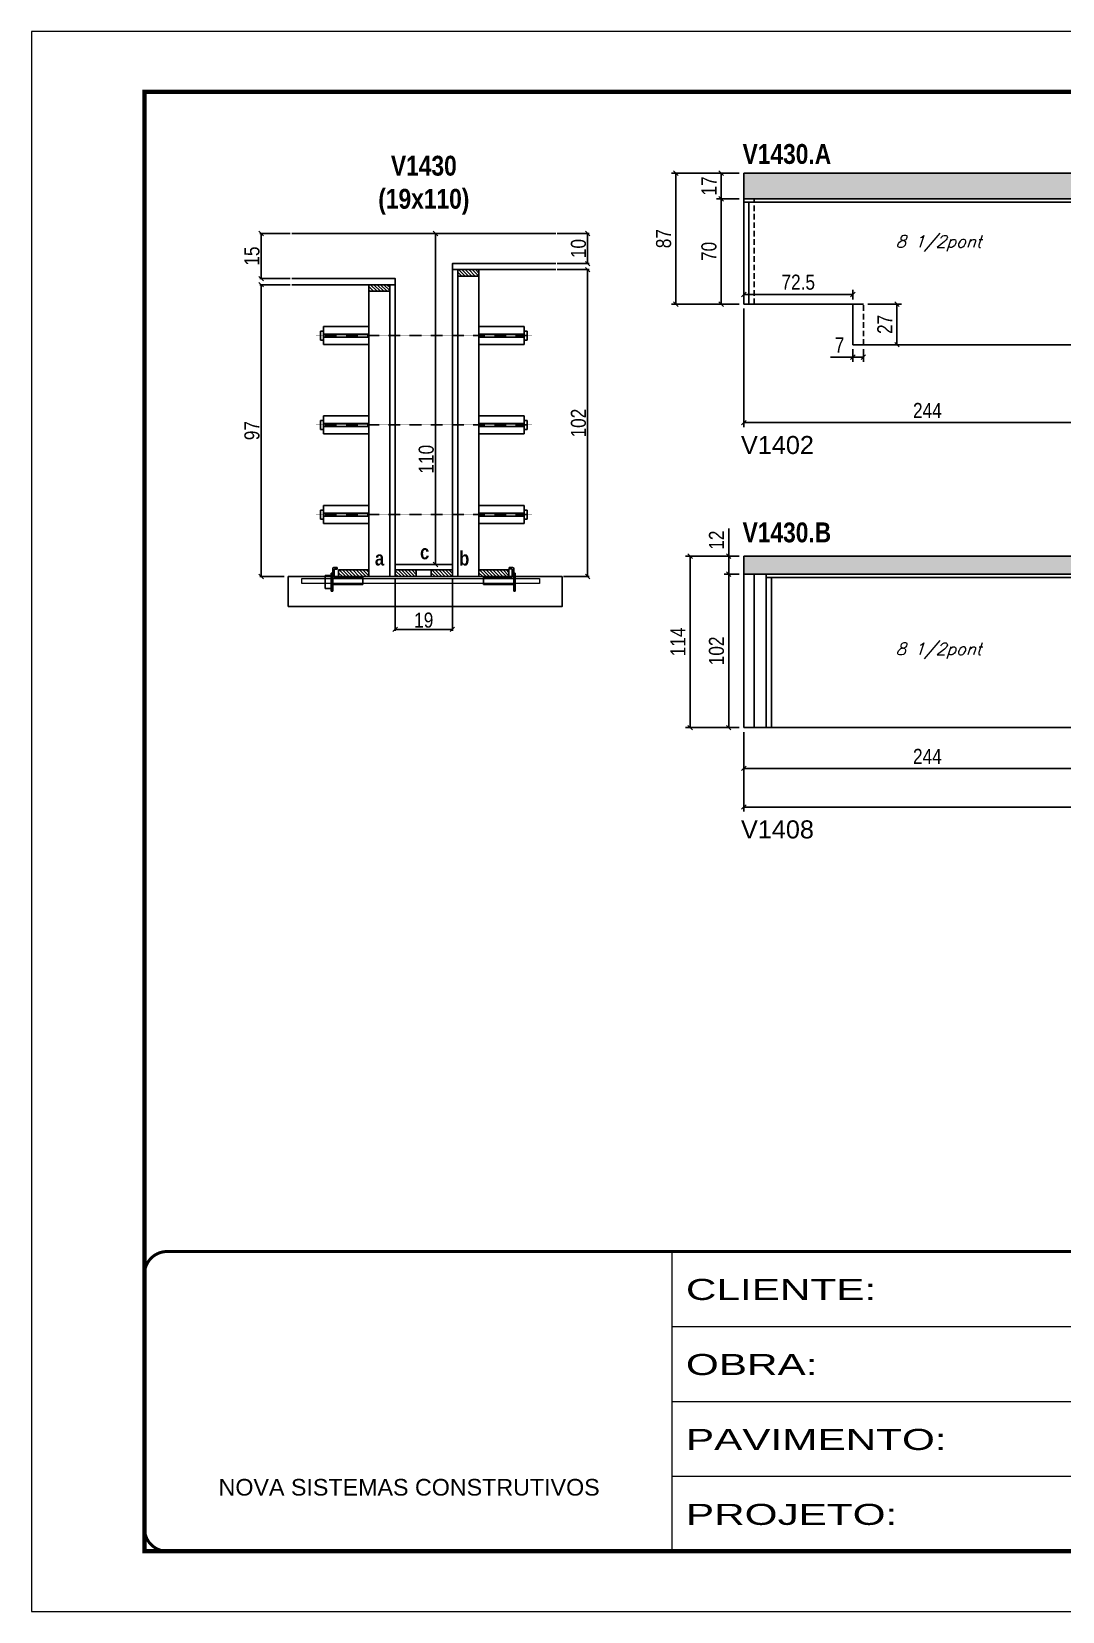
# Model space of a CAD drawing. Extents: x 3309 to 9563, y -2522 to 14608.
# Drawn here: x 4908 to 5593, y 6666 to 7716 of the extents above; entities that cross this region are included whole.
import ezdxf

# ---------------------------------------------------------------- set-up
doc = ezdxf.new("R2010")
doc.units = 0
for name, pattern in [('CONTINUO', [0]), ('DASHED', [0.75, 0.5, -0.25]), ('HIDDEN', [0.375, 0.25, -0.125])]:
    doc.linetypes.add(name, pattern=pattern)
for name, color, linetype in [('5', 5, 'Continuous'), ('barrote', 251, 'Continuous'), ('COTA', 241, 'Continuous'), ('detalhes', 4, 'Continuous'), ('NOMENCLATURA', 7, 'Continuous'), ('Painéis', 200, 'Continuous'), ('presilha', 1, 'Continuous'), ('SARR_2.2x10', 60, 'Continuous'), ('SARR_2.2x7', 40, 'Continuous'), ('SARR_3.5x7', 81, 'Continuous'), ('TENSOR', 3, 'Continuous'), ('texto', 7, 'Continuous')]:
    doc.layers.add(name, color=color, linetype=linetype)
for name, color, linetype, lineweight in [('CONCRETO', 251, 'Continuous', 25), ('Folhas', 255, 'Continuous', 9), ('SARRAFO DE PRESSAO', 251, 'DASHED', 9), ('SCO-___-LAJ', 2, 'Continuous', 0)]:
    doc.layers.add(name, color=color, linetype=linetype, lineweight=lineweight)
doc.styles.add('ARIAL', font='arial.ttf')
doc.styles.add('COTA TECNICA', font='techl___.ttf', dxfattribs={"height": 10})
doc.styles.add('COTA TECNICA 2X', font='techl___.ttf', dxfattribs={"height": 10})
doc.styles.add('Romans', font='romans.shx')
doc.styles.get("Standard").update_dxf_attribs({"font": 'arial.ttf'})
doc.styles.add('TECNICA', font='techb___.ttf', dxfattribs={"height": 10})
doc.styles.add('Tecnologia', font='')
doc.styles.get('Tecnologia').set_extended_font_data('Forgotten Futurist')
doc.dimstyles.new('PAINEL', dxfattribs={"dimtxt": 10, "dimasz": 3, "dimexe": 3, "dimexo": 3, "dimgap": 3, "dimtad": 1, "dimdec": 1, "dimzin": 12, "dimdsep": 46, "dimtxsty": 'COTA TECNICA', "dimblk1": 'OBLIQUE', "dimblk2": 'OBLIQUE', "dimsah": 1, "dimcen": 0.9, "dimclrd": 4, "dimclre": 4, "dimclrt": 240, "dimadec": 1, "dimazin": 3, "dimtfac": 1, "dimtdec": 1, "dimtmove": 0, "dimatfit": 3, "dimfxl": 1, "dimtolj": 1, "dimtzin": 12, "dimarcsym": 0})
doc.dimstyles.new('SECAO', dxfattribs={"dimscale": 0.333333, "dimtxt": 5, "dimasz": 9, "dimexe": 3, "dimexo": 3, "dimgap": 3, "dimtad": 1, "dimdec": 1, "dimlfac": 0.5, "dimzin": 12, "dimdsep": 46, "dimtxsty": 'COTA TECNICA 2X', "dimblk1": 'OBLIQUE', "dimblk2": 'OBLIQUE', "dimsah": 1, "dimcen": 0.9, "dimclrd": 4, "dimclre": 4, "dimclrt": 240, "dimadec": 1, "dimazin": 3, "dimtfac": 1, "dimtdec": 1, "dimtmove": 0, "dimatfit": 3, "dimfxl": 1, "dimtolj": 1, "dimtzin": 12, "dimarcsym": 0})
pattern_1 = [(135, (38384.9629, -116157.9706), (-1.122532015, -1.122532015), [])]

# ---------------------------------------------------------------- blocks, each defined once
blk = doc.blocks.new('9999999999')
at = {"color": 30, "linetype": 'CONTINUO'}
for p, q in [((98564.6, 34230.2), (98564.6, 34429.4)), ((98564.6, 34379.6), (99584, 34379.6)), ((98564.6, 34329.8), (99488, 34329.8)), ((98564.6, 34280), (99488, 34280))]:
    blk.add_line(p, q, dxfattribs=at)
at = {"color": 30, "linetype": 'CONTINUO', "const_width": 2}
blk.add_lwpolyline([(99584, 34230.2), (99584, 34414.4, 0.414214), (99569, 34429.4), (98229, 34429.4, 0.414214), (98214, 34414.4), (98214, 34245.2, 0.414214), (98229, 34230.2), (99584, 34230.2)], format="xyb", dxfattribs=at)
at = {"layer": 'Folhas'}
blk.add_lwpolyline([(98139, 34190.2), (99624, 34190.2), (99624, 35240.2), (98139, 35240.2)], close=True, dxfattribs=at)
at = {"layer": 'Folhas', "color": 30, "const_width": 3}
blk.add_lwpolyline([(98214, 34230.2), (99584, 34230.2), (99584, 35200.2), (98214, 35200.2)], close=True, dxfattribs=at)
at = {"color": 7, "linetype": 'Continuous', "ltscale": 5, "style": 'ARIAL'}
blk.add_text('NOVA SISTEMAS CONSTRUTIVOS', height=11.059, dxfattribs=at).set_placement((98263.2, 34267.2))
at = {"layer": 'Folhas', "color": 7, "style": 'Tecnologia', "width": 1.5}
for s, p in [('CLIENTE:', (98573.7, 34397.2)), ('OBRA:', (98573.7, 34347.3)), ('PAVIMENTO:', (98573.7, 34297.5)), ('PROJETO:', (98573.7, 34247.7))]:
    blk.add_text(s, height=14, dxfattribs=at).set_placement(p)
blk = doc.blocks.new('_Oblique')
at = {"color": 0, "linetype": 'ByBlock', "lineweight": -2}
blk.add_line((-0.5, -0.5), (0.5, 0.5), dxfattribs=at)
blk = doc.blocks.new('*D2339')
at = {"layer": 'COTA', "color": 4, "lineweight": -2, "transparency": 16777216}
for p, q in [((5149.4, 7353.2), (5149.4, 7318.1)), ((5187.4, 7353.2), (5187.4, 7318.1)), ((5187.4, 7319.1), (5149.4, 7319.1))]:
    blk.add_line(p, q, dxfattribs=at)
at = {"layer": 'Defpoints', "color": 0, "transparency": 16777216}
for p in [(5149.4, 7354.2), (5187.4, 7354.2), (5149.4, 7319.1)]:
    blk.add_point(p, dxfattribs=at)
at = {"layer": 'COTA', "color": 4, "lineweight": -2, "transparency": 16777216, "xscale": 3, "yscale": 3, "zscale": 3, "rotation": 180}
blk.add_blockref('_Oblique', (5149.4, 7319.1), dxfattribs=at)
at = {"layer": 'COTA', "color": 4, "lineweight": -2, "transparency": 16777216, "xscale": 3, "yscale": 3, "zscale": 3}
blk.add_blockref('_Oblique', (5187.4, 7319.1), dxfattribs=at)
at = {"layer": 'COTA', "color": 240, "transparency": 16777216, "insert": (5168.4, 7325.2), "char_height": 10, "attachment_point": 5, "style": 'COTA TECNICA 2X'}
blk.add_mtext('\\A1;19', dxfattribs=at)
blk = doc.blocks.new('PRESILHA METÁLICA 1')
at = {"layer": 'presilha'}
for p, q in [((7.5, 10.6), (7.5, 19.9)), ((12, 21), (8.6, 21)), ((9, 11.6), (9, 18.9)), ((12, 19.5), (9.6, 19.5)), ((12, 21), (12, 19.5)), ((0, 13), (6, 13)), ((0, 13), (0, 0)), ((6, 0), (0, 0)), ((6, 15.5), (7.5, 15.5)), ((6, -2.5), (6, 15.5)), ((6, 13), (6, 0)), ((7.5, 15.5), (7.5, -2.5)), ((37.5, 4.1), (7.5, 4.1)), ((37.5, 11), (9.6, 11)), ((37.5, 11), (37.5, 4.1)), ((7.5, -2.5), (6, -2.5))]:
    blk.add_line(p, q, dxfattribs=at)
for centre, radius, start, end in [((8.6, 19.9), 1.14, 90, 180), ((9.6, 18.9), 0.57, 90, 180), ((9.6, 11.6), 0.57, 180, 270)]:
    blk.add_arc(centre, radius, start, end, dxfattribs=at)
blk = doc.blocks.new('PRESILHA METÁLICA 2')
at = {"layer": 'presilha'}
for p, q in [((-5.2, 23.5), (-5.2, 22)), ((-5.2, 23.5), (-1.9, 23.5)), ((-5.2, 22), (-2.8, 22)), ((-2.2, 14.1), (-2.2, 21.4)), ((0.8, 18), (-0.8, 18)), ((-0.8, 18), (-0.8, 0)), ((-0.8, 14.6), (-0.8, 22.4)), ((0.8, 0), (0.8, 18)), ((-30.8, 13.5), (-30.8, 6.6)), ((-30.8, 13.5), (-2.8, 13.5)), ((-30.8, 6.6), (-0.8, 6.6)), ((-0.8, 0), (0.8, 0))]:
    blk.add_line(p, q, dxfattribs=at)
for centre, radius, start, end in [((-2.8, 21.4), 0.57, 0, 90), ((-1.9, 22.4), 1.14, 0, 90), ((-2.8, 14.1), 0.57, 270, 0)]:
    blk.add_arc(centre, radius, start, end, dxfattribs=at)
blk = doc.blocks.new('*D2340')
at = {"layer": 'COTA', "color": 4, "lineweight": -2, "transparency": 16777216}
for p, q in [((5079.7, 7548.2), (5059.4, 7548.2)), ((5060.4, 7548.2), (5060.4, 7354.2)), ((5075.6, 7354.2), (5059.4, 7354.2))]:
    blk.add_line(p, q, dxfattribs=at)
at = {"layer": 'Defpoints', "color": 0, "transparency": 16777216}
for p in [(5080.7, 7548.2), (5060.4, 7354.2), (5076.6, 7354.2)]:
    blk.add_point(p, dxfattribs=at)
at = {"layer": 'COTA', "color": 4, "lineweight": -2, "transparency": 16777216, "xscale": 3, "yscale": 3, "zscale": 3}
for p, rotation in [((5060.4, 7548.2), 90), ((5060.4, 7354.2), 270)]:
    blk.add_blockref('_Oblique', p, dxfattribs=dict(at, rotation=rotation))
at = {"layer": 'COTA', "color": 240, "transparency": 16777216, "insert": (5054.3, 7451.2), "char_height": 10, "attachment_point": 5, "rotation": 90, "style": 'COTA TECNICA 2X'}
blk.add_mtext('\\A1;97', dxfattribs=at)
blk = doc.blocks.new('*D2341')
at = {"layer": 'COTA', "color": 4, "lineweight": -2, "transparency": 16777216}
for p, q in [((5257.1, 7558.2), (5278.3, 7558.2)), ((5277.3, 7558.2), (5277.3, 7354.2)), ((5261.2, 7354.2), (5278.3, 7354.2))]:
    blk.add_line(p, q, dxfattribs=at)
at = {"layer": 'Defpoints', "color": 0, "transparency": 16777216}
for p in [(5256.1, 7558.2), (5260.2, 7354.2), (5277.3, 7354.2)]:
    blk.add_point(p, dxfattribs=at)
at = {"layer": 'COTA', "color": 4, "lineweight": -2, "transparency": 16777216, "xscale": 3, "yscale": 3, "zscale": 3}
for p, rotation in [((5277.3, 7558.2), 90), ((5277.3, 7354.2), 270)]:
    blk.add_blockref('_Oblique', p, dxfattribs=dict(at, rotation=rotation))
at = {"layer": 'COTA', "color": 240, "transparency": 16777216, "insert": (5271.2, 7456.2), "char_height": 10, "attachment_point": 5, "rotation": 90, "style": 'COTA TECNICA 2X'}
blk.add_mtext('\\A1;102', dxfattribs=at)
blk = doc.blocks.new('*D2342')
at = {"layer": 'COTA', "color": 4, "lineweight": -2, "transparency": 16777216}
for p, q in [((5186.4, 7582.2), (5175.2, 7582.2)), ((5176.2, 7362.2), (5176.2, 7582.2)), ((5186.4, 7362.2), (5175.2, 7362.2))]:
    blk.add_line(p, q, dxfattribs=at)
at = {"layer": 'Defpoints', "color": 0, "transparency": 16777216}
for p in [(5176.2, 7582.2), (5187.4, 7582.2), (5187.4, 7362.2)]:
    blk.add_point(p, dxfattribs=at)
at = {"layer": 'COTA', "color": 4, "lineweight": -2, "transparency": 16777216, "xscale": 3, "yscale": 3, "zscale": 3}
for p, rotation in [((5176.2, 7582.2), 90), ((5176.2, 7362.2), 270)]:
    blk.add_blockref('_Oblique', p, dxfattribs=dict(at, rotation=rotation))
at = {"layer": 'COTA', "color": 240, "transparency": 16777216, "insert": (5170.1, 7432.2), "char_height": 10, "attachment_point": 5, "rotation": 90, "style": 'COTA TECNICA 2X'}
blk.add_mtext('\\A1;110', dxfattribs=at)
blk = doc.blocks.new('*D2343')
at = {"layer": 'COTA', "color": 4, "lineweight": -2, "transparency": 16777216}
for p, q in [((5257.1, 7582.2), (5278.3, 7582.2)), ((5277.3, 7562.2), (5277.3, 7582.2)), ((5257.1, 7562.2), (5278.3, 7562.2))]:
    blk.add_line(p, q, dxfattribs=at)
at = {"layer": 'Defpoints', "color": 0, "transparency": 16777216}
for p in [(5256.1, 7582.2), (5277.3, 7582.2), (5256.1, 7562.2)]:
    blk.add_point(p, dxfattribs=at)
at = {"layer": 'COTA', "color": 4, "lineweight": -2, "transparency": 16777216, "xscale": 3, "yscale": 3, "zscale": 3}
for p, rotation in [((5277.3, 7582.2), 90), ((5277.3, 7562.2), 270)]:
    blk.add_blockref('_Oblique', p, dxfattribs=dict(at, rotation=rotation))
at = {"layer": 'COTA', "color": 240, "transparency": 16777216, "insert": (5271.2, 7572.2), "char_height": 10, "attachment_point": 5, "rotation": 90, "style": 'COTA TECNICA 2X'}
blk.add_mtext('\\A1;10', dxfattribs=at)
blk = doc.blocks.new('*D2344')
at = {"layer": 'COTA', "color": 4, "lineweight": -2, "transparency": 16777216}
for p, q in [((5079.7, 7582.2), (5059.4, 7582.2)), ((5060.4, 7552.2), (5060.4, 7582.2)), ((5079.7, 7552.2), (5059.4, 7552.2))]:
    blk.add_line(p, q, dxfattribs=at)
at = {"layer": 'Defpoints', "color": 0, "transparency": 16777216}
for p in [(5060.4, 7582.2), (5080.7, 7582.2), (5080.7, 7552.2)]:
    blk.add_point(p, dxfattribs=at)
at = {"layer": 'COTA', "color": 4, "lineweight": -2, "transparency": 16777216, "xscale": 3, "yscale": 3, "zscale": 3}
for p, rotation in [((5060.4, 7582.2), 90), ((5060.4, 7552.2), 270)]:
    blk.add_blockref('_Oblique', p, dxfattribs=dict(at, rotation=rotation))
at = {"layer": 'COTA', "color": 240, "transparency": 16777216, "insert": (5054.3, 7567.2), "char_height": 10, "attachment_point": 5, "rotation": 90, "style": 'COTA TECNICA 2X'}
blk.add_mtext('\\A1;15', dxfattribs=at)
blk = doc.blocks.new('*D2345')
at = {"layer": 'COTA', "color": 4, "lineweight": -2, "transparency": 16777216}
for p, q in [((5378, 7605.3), (5363, 7605.3)), ((5366, 7605.3), (5366, 7535.3)), ((5378, 7535.3), (5363, 7535.3))]:
    blk.add_line(p, q, dxfattribs=at)
at = {"layer": 'Defpoints', "color": 0, "transparency": 16777216}
for p in [(5381, 7605.3), (5366, 7535.3), (5381, 7535.3)]:
    blk.add_point(p, dxfattribs=at)
at = {"layer": 'COTA', "color": 4, "lineweight": -2, "transparency": 16777216, "xscale": 3, "yscale": 3, "zscale": 3}
for p, rotation in [((5366, 7605.3), 90), ((5366, 7535.3), 270)]:
    blk.add_blockref('_Oblique', p, dxfattribs=dict(at, rotation=rotation))
at = {"layer": 'COTA', "color": 240, "transparency": 16777216, "insert": (5357.9, 7570.3), "char_height": 10, "attachment_point": 5, "rotation": 90, "style": 'COTA TECNICA'}
blk.add_mtext('\\A1;70', dxfattribs=at)
blk = doc.blocks.new('*D2346')
at = {"layer": 'COTA', "color": 4, "lineweight": -2, "transparency": 16777216}
for p, q in [((5378, 7622.3), (5363, 7622.3)), ((5366, 7605.3), (5366, 7622.3)), ((5378, 7605.3), (5363, 7605.3))]:
    blk.add_line(p, q, dxfattribs=at)
at = {"layer": 'Defpoints', "color": 0, "transparency": 16777216}
for p in [(5366, 7622.3), (5381, 7622.3), (5381, 7605.3)]:
    blk.add_point(p, dxfattribs=at)
at = {"layer": 'COTA', "color": 4, "lineweight": -2, "transparency": 16777216, "xscale": 3, "yscale": 3, "zscale": 3}
for p, rotation in [((5366, 7622.3), 90), ((5366, 7605.3), 270)]:
    blk.add_blockref('_Oblique', p, dxfattribs=dict(at, rotation=rotation))
at = {"layer": 'COTA', "color": 240, "transparency": 16777216, "insert": (5357.9, 7613.8), "char_height": 10, "attachment_point": 5, "rotation": 90, "style": 'COTA TECNICA'}
blk.add_mtext('\\A1;17', dxfattribs=at)
blk = doc.blocks.new('*D2351')
at = {"layer": 'COTA', "color": 4, "lineweight": -2, "transparency": 16777216}
for p, q in [((5381, 7532.3), (5381, 7453.5)), ((5625, 7505.3), (5625, 7453.5)), ((5381, 7456.5), (5625, 7456.5))]:
    blk.add_line(p, q, dxfattribs=at)
at = {"layer": 'Defpoints', "color": 0, "transparency": 16777216}
for p in [(5381, 7535.3), (5625, 7508.3), (5625, 7456.5)]:
    blk.add_point(p, dxfattribs=at)
at = {"layer": 'COTA', "color": 4, "lineweight": -2, "transparency": 16777216, "xscale": 3, "yscale": 3, "zscale": 3, "rotation": 180}
blk.add_blockref('_Oblique', (5381, 7456.5), dxfattribs=at)
at = {"layer": 'COTA', "color": 4, "lineweight": -2, "transparency": 16777216, "xscale": 3, "yscale": 3, "zscale": 3}
blk.add_blockref('_Oblique', (5625, 7456.5), dxfattribs=at)
at = {"layer": 'COTA', "color": 240, "transparency": 16777216, "insert": (5503, 7464.6), "char_height": 10, "attachment_point": 5, "style": 'COTA TECNICA'}
blk.add_mtext('\\A1;244', dxfattribs=at)
blk = doc.blocks.new('*D2352')
at = {"layer": 'COTA', "color": 4, "lineweight": -2, "transparency": 16777216}
for p, q in [((5381, 7538.3), (5381, 7544.7)), ((5453.5, 7541.7), (5381, 7541.7)), ((5453.5, 7538.3), (5453.5, 7544.7))]:
    blk.add_line(p, q, dxfattribs=at)
at = {"layer": 'Defpoints', "color": 0, "transparency": 16777216}
for p in [(5381, 7541.7), (5381, 7535.3), (5453.5, 7535.3)]:
    blk.add_point(p, dxfattribs=at)
at = {"layer": 'COTA', "color": 4, "lineweight": -2, "transparency": 16777216, "xscale": 3, "yscale": 3, "zscale": 3, "rotation": 180}
blk.add_blockref('_Oblique', (5381, 7541.7), dxfattribs=at)
at = {"layer": 'COTA', "color": 4, "lineweight": -2, "transparency": 16777216, "xscale": 3, "yscale": 3, "zscale": 3}
blk.add_blockref('_Oblique', (5453.5, 7541.7), dxfattribs=at)
at = {"layer": 'COTA', "color": 240, "transparency": 16777216, "insert": (5417.2, 7549.8), "char_height": 10, "attachment_point": 5, "style": 'COTA TECNICA'}
blk.add_mtext('\\A1;72.5', dxfattribs=at)
blk = doc.blocks.new('*D2353')
at = {"layer": 'COTA', "color": 4, "lineweight": -2, "transparency": 16777216}
for p, q in [((5463.5, 7535.3), (5485.8, 7535.3)), ((5482.8, 7508.3), (5482.8, 7535.3)), ((5463.5, 7508.3), (5485.8, 7508.3))]:
    blk.add_line(p, q, dxfattribs=at)
at = {"layer": 'Defpoints', "color": 0, "transparency": 16777216}
for p in [(5460.5, 7535.3), (5482.8, 7535.3), (5460.5, 7508.3)]:
    blk.add_point(p, dxfattribs=at)
at = {"layer": 'COTA', "color": 4, "lineweight": -2, "transparency": 16777216, "xscale": 3, "yscale": 3, "zscale": 3}
for p, rotation in [((5482.8, 7535.3), 90), ((5482.8, 7508.3), 270)]:
    blk.add_blockref('_Oblique', p, dxfattribs=dict(at, rotation=rotation))
at = {"layer": 'COTA', "color": 240, "transparency": 16777216, "insert": (5474.7, 7521.8), "char_height": 10, "attachment_point": 5, "rotation": 90, "style": 'COTA TECNICA'}
blk.add_mtext('\\A1;27', dxfattribs=at)
blk = doc.blocks.new('*D2355')
at = {"layer": 'COTA', "color": 4, "lineweight": -2, "transparency": 16777216}
for p, q in [((5378, 7622.3), (5332.9, 7622.3)), ((5335.9, 7535.3), (5335.9, 7622.3)), ((5378, 7535.3), (5332.9, 7535.3))]:
    blk.add_line(p, q, dxfattribs=at)
at = {"layer": 'Defpoints', "color": 0, "transparency": 16777216}
for p in [(5335.9, 7622.3), (5381, 7622.3), (5381, 7535.3)]:
    blk.add_point(p, dxfattribs=at)
at = {"layer": 'COTA', "color": 4, "lineweight": -2, "transparency": 16777216, "xscale": 3, "yscale": 3, "zscale": 3}
for p, rotation in [((5335.9, 7622.3), 90), ((5335.9, 7535.3), 270)]:
    blk.add_blockref('_Oblique', p, dxfattribs=dict(at, rotation=rotation))
at = {"layer": 'COTA', "color": 240, "transparency": 16777216, "insert": (5327.8, 7578.8), "char_height": 10, "attachment_point": 5, "rotation": 90, "style": 'COTA TECNICA'}
blk.add_mtext('\\A1;87', dxfattribs=at)
blk = doc.blocks.new('*D2356')
at = {"layer": 'COTA', "color": 4, "lineweight": -2, "transparency": 16777216}
for p, q in [((5453.5, 7500), (5438.7, 7500)), ((5453.5, 7505.3), (5453.5, 7497)), ((5460.5, 7500), (5453.5, 7500)), ((5460.5, 7505.3), (5460.5, 7497))]:
    blk.add_line(p, q, dxfattribs=at)
at = {"layer": 'Defpoints', "color": 0, "transparency": 16777216}
for p in [(5453.5, 7508.3), (5460.5, 7508.3), (5453.5, 7500)]:
    blk.add_point(p, dxfattribs=at)
at = {"layer": 'COTA', "color": 4, "lineweight": -2, "transparency": 16777216, "xscale": 3, "yscale": 3, "zscale": 3, "rotation": 180}
blk.add_blockref('_Oblique', (5453.5, 7500), dxfattribs=at)
at = {"layer": 'COTA', "color": 4, "lineweight": -2, "transparency": 16777216, "xscale": 3, "yscale": 3, "zscale": 3}
blk.add_blockref('_Oblique', (5460.5, 7500), dxfattribs=at)
at = {"layer": 'COTA', "color": 240, "transparency": 16777216, "insert": (5444.6, 7508.1), "char_height": 10, "attachment_point": 5, "style": 'COTA TECNICA'}
blk.add_mtext('\\A1;7', dxfattribs=at)
blk = doc.blocks.new('*D2359')
at = {"layer": 'COTA', "color": 4, "linetype": 'ByBlock', "lineweight": -2, "transparency": 16777216}
for p, q in [((5381, 7250.8), (5381, 7223.7)), ((5625, 7250.8), (5625, 7223.7)), ((5625, 7226.7), (5381, 7226.7))]:
    blk.add_line(p, q, dxfattribs=at)
at = {"layer": 'Defpoints', "color": 0, "linetype": 'ByBlock', "transparency": 16777216}
for p in [(5381, 7253.8), (5625, 7253.8), (5381, 7226.7)]:
    blk.add_point(p, dxfattribs=at)
at = {"layer": 'COTA', "color": 4, "linetype": 'ByBlock', "lineweight": -2, "transparency": 16777216, "xscale": 3, "yscale": 3, "zscale": 3, "rotation": 180}
blk.add_blockref('_Oblique', (5381, 7226.7), dxfattribs=at)
at = {"layer": 'COTA', "color": 4, "linetype": 'ByBlock', "lineweight": -2, "transparency": 16777216, "xscale": 3, "yscale": 3, "zscale": 3}
blk.add_blockref('_Oblique', (5625, 7226.7), dxfattribs=at)
at = {"layer": 'COTA', "color": 240, "linetype": 'ByBlock', "transparency": 16777216, "insert": (5503, 7234.7), "char_height": 10, "attachment_point": 5, "style": 'COTA TECNICA'}
blk.add_mtext('\\A1;244', dxfattribs=at)
blk = doc.blocks.new('*D2362')
at = {"layer": 'COTA', "color": 4, "lineweight": -2, "transparency": 16777216}
for p, q in [((6042.5, 7294.8), (6042.5, 7198)), ((5381, 7250.8), (5381, 7198)), ((6042.5, 7201), (5381, 7201))]:
    blk.add_line(p, q, dxfattribs=at)
at = {"layer": 'Defpoints', "color": 0, "transparency": 16777216}
for p in [(6042.5, 7297.8, 0), (5381, 7253.8, 0), (5381, 7201)]:
    blk.add_point(p, dxfattribs=at)
at = {"layer": 'COTA', "color": 4, "lineweight": -2, "transparency": 16777216, "xscale": 3, "yscale": 3, "zscale": 3, "rotation": 180}
blk.add_blockref('_Oblique', (5381, 7201), dxfattribs=at)
at = {"layer": 'COTA', "color": 4, "lineweight": -2, "transparency": 16777216, "xscale": 3, "yscale": 3, "zscale": 3}
blk.add_blockref('_Oblique', (6042.5, 7201), dxfattribs=at)
at = {"layer": 'COTA', "color": 240, "transparency": 16777216, "insert": (5711.7, 7209.1), "char_height": 10, "attachment_point": 5, "style": 'COTA TECNICA'}
blk.add_mtext('\\A1;661.5', dxfattribs=at)
blk = doc.blocks.new('*D2363')
at = {"layer": 'COTA', "color": 4, "lineweight": -2, "transparency": 16777216}
for p, q in [((5378, 7355.8), (5368, 7355.8)), ((5371, 7253.8), (5371, 7355.8)), ((5378, 7253.8), (5368, 7253.8))]:
    blk.add_line(p, q, dxfattribs=at)
at = {"layer": 'Defpoints', "color": 0, "transparency": 16777216}
for p in [(5371, 7355.8), (5381, 7355.8), (5381, 7253.8)]:
    blk.add_point(p, dxfattribs=at)
at = {"layer": 'COTA', "color": 4, "lineweight": -2, "transparency": 16777216, "xscale": 3, "yscale": 3, "zscale": 3}
for p, rotation in [((5371, 7355.8), 90), ((5371, 7253.8), 270)]:
    blk.add_blockref('_Oblique', p, dxfattribs=dict(at, rotation=rotation))
at = {"layer": 'COTA', "color": 240, "transparency": 16777216, "insert": (5362.9, 7304.8), "char_height": 10, "attachment_point": 5, "rotation": 90, "style": 'COTA TECNICA'}
blk.add_mtext('\\A1;102', dxfattribs=at)
blk = doc.blocks.new('*D2364')
at = {"layer": 'COTA', "color": 4, "lineweight": -2, "transparency": 16777216}
for p, q in [((5371, 7367.8), (5371, 7386.1)), ((5378, 7367.8), (5368, 7367.8)), ((5371, 7355.8), (5371, 7367.8)), ((5378, 7355.8), (5368, 7355.8))]:
    blk.add_line(p, q, dxfattribs=at)
at = {"layer": 'Defpoints', "color": 0, "transparency": 16777216}
for p in [(5371, 7367.8), (5381, 7367.8), (5381, 7355.8)]:
    blk.add_point(p, dxfattribs=at)
at = {"layer": 'COTA', "color": 4, "lineweight": -2, "transparency": 16777216, "xscale": 3, "yscale": 3, "zscale": 3}
for p, rotation in [((5371, 7367.8), 90), ((5371, 7355.8), 270)]:
    blk.add_blockref('_Oblique', p, dxfattribs=dict(at, rotation=rotation))
at = {"layer": 'COTA', "color": 240, "transparency": 16777216, "insert": (5362.9, 7378.4), "char_height": 10, "attachment_point": 5, "rotation": 90, "style": 'COTA TECNICA'}
blk.add_mtext('\\A1;12', dxfattribs=at)
blk = doc.blocks.new('*D2365')
at = {"layer": 'COTA', "color": 4, "lineweight": -2, "transparency": 16777216}
for p, q in [((5378, 7367.8), (5342.4, 7367.8)), ((5345.4, 7253.8), (5345.4, 7367.8)), ((5378, 7253.8), (5342.4, 7253.8))]:
    blk.add_line(p, q, dxfattribs=at)
at = {"layer": 'Defpoints', "color": 0, "transparency": 16777216}
for p in [(5345.4, 7367.8), (5381, 7367.8), (5381, 7253.8)]:
    blk.add_point(p, dxfattribs=at)
at = {"layer": 'COTA', "color": 4, "lineweight": -2, "transparency": 16777216, "xscale": 3, "yscale": 3, "zscale": 3}
for p, rotation in [((5345.4, 7367.8), 90), ((5345.4, 7253.8), 270)]:
    blk.add_blockref('_Oblique', p, dxfattribs=dict(at, rotation=rotation))
at = {"layer": 'COTA', "color": 240, "transparency": 16777216, "insert": (5337.3, 7310.8), "char_height": 10, "attachment_point": 5, "rotation": 90, "style": 'COTA TECNICA'}
blk.add_mtext('\\A1;114', dxfattribs=at)

msp = doc.modelspace()

# ---------------------------------------------------------------- hatches: boundary and pattern name
at = {"layer": 'COTA'}
h = msp.add_hatch(dxfattribs=at)
h.set_pattern_fill('AR-CONC', color=256, scale=0.03)
h.paths.add_polyline_path([(5380.96, 7622.25), (5380.96, 7605.25), (6144.46, 7605.25), (6144.46, 7622.25)])
h = msp.add_hatch(dxfattribs=at)
h.set_pattern_fill('AR-CONC', color=256, scale=0.03)
h.set_pattern_definition([(50, (1638.8466, -2184.527), (5.46554, -0.4781726), [0.5715, -6.2865]), (355, (1638.8466, -2184.527), (-1.0573026, 5.7317054), [0.4572, -5.0292175]), (100.451445, (1639.302, -2184.5667), (4.4082374, 5.2535326), [0.4857003, -5.3427073]), (46.1842, (1638.8466, -2183.003), (8.1323712, -1.26127), [0.85725, -9.42975]), (96.63556, (1639.524, -2183.108), (7.122124, 7.422784), [0.728551, -8.014068]), (351.18415, (1638.8466, -2183.003), (7.122124, 7.422784), [0.685799, -7.543792]), (21, (1639.6086, -2183.384), (4.5484317, -3.067956), [0.5715, -6.2865]), (326, (1639.6086, -2183.384), (1.854061, 5.525639), [0.4572, -5.0292]), (71.451445, (1639.9876, -2183.6395), (6.4024926, 2.457683), [0.4857003, -5.342698]), (37.5, (1638.8466, -2184.5269), (0.0926581, 2.53665117), [0, -4.96824, 0, -5.1054, 0, -5.04825]), (7.5, (1638.8466, -2184.5269), (2.0045899, 3.00541724), [0, -2.91084, 0, -4.85394, 0, -1.92405]), (327.5, (1637.1473, -2184.5269), (4.06771786, -0.1718623), [0, -1.905, 0, -5.9436, 0, -7.8867]), (317.5, (1636.3853, -2184.527), (4.4438754, 0.7627947), [0, -2.4765, 0, -3.94716, 0, -5.6007])])
h.paths.add_polyline_path([(6042.46, 7355.79), (6042.46, 7367.79), (5380.96, 7367.79), (5380.96, 7355.79)])
at = {"layer": 'SARR_2.2x10'}
h = msp.add_hatch(dxfattribs=at)
h.set_pattern_fill('ANSI31', color=256, scale=0.5, angle=90)
h.set_pattern_definition([(135, (38305.3629, -116157.9706), (-1.122532015, -1.122532015), [])])
h.paths.add_polyline_path([(5111.82, 7358.6), (5111.82, 7354.2), (5131.82, 7354.2), (5131.82, 7358.6)])
h = msp.add_hatch(dxfattribs=at)
h.set_pattern_fill('ANSI31', color=256, scale=0.5, angle=90)
h.set_pattern_definition([(135, (38398.5629, -116157.9706), (-1.122532015, -1.122532015), [])])
h.paths.add_polyline_path([(5205.02, 7358.6), (5205.02, 7354.2), (5225.02, 7354.2), (5225.02, 7358.6)])
at = {"layer": 'SARR_2.2x7'}
h = msp.add_hatch(dxfattribs=at)
h.set_pattern_fill('ANSI31', color=256, scale=0.5, angle=90)
h.set_pattern_definition([(135, (38299.3629, -115958.3706), (-1.122532015, -1.122532015), [])])
h.paths.add_polyline_path([(5191.02, 7558.2), (5191.02, 7553.8), (5205.02, 7553.8), (5205.02, 7558.2)])
h = msp.add_hatch(dxfattribs=at)
h.set_pattern_fill('ANSI31', color=256, scale=0.5, angle=90)
h.set_pattern_definition([(135, (38319.3629, -115968.3706), (-1.122532015, -1.122532015), [])])
h.paths.add_polyline_path([(5145.82, 7548.2), (5145.82, 7543.8), (5131.82, 7543.8), (5131.82, 7548.2)])
h = msp.add_hatch(dxfattribs=at)
h.set_pattern_fill('ANSI31', color=256, scale=0.5, angle=90)
h.set_pattern_definition(pattern_1)
h.paths.add_polyline_path([(5163.42, 7354.2), (5163.42, 7358.6), (5149.42, 7358.6), (5149.42, 7354.2)])
h = msp.add_hatch(dxfattribs=at)
h.set_pattern_fill('ANSI31', color=256, scale=0.5, angle=90)
h.set_pattern_definition(pattern_1)
h.paths.add_polyline_path([(5173.42, 7358.6), (5173.42, 7354.2), (5187.42, 7354.2), (5187.42, 7358.6)])

# ---------------------------------------------------------------- linework, layer by layer
at = {"ltscale": 3}
for p, q in [((5101.82, 7508.36), (5101.82, 7520.36)), ((5101.82, 7520.36), (5131.82, 7520.36)), ((5235.02, 7520.36), (5205.02, 7520.36)), ((5235.02, 7508.36), (5235.02, 7520.36)), ((5099.82, 7511.36), (5099.82, 7517.36)), ((5101.82, 7517.36), (5099.82, 7517.36)), ((5101.82, 7511.36), (5099.82, 7511.36)), ((5131.82, 7515.36), (5101.82, 7515.36)), ((5131.82, 7513.36), (5101.82, 7513.36)), ((5101.82, 7508.36), (5131.82, 7508.36)), ((5205.02, 7515.36), (5235.02, 7515.36)), ((5205.02, 7513.36), (5235.02, 7513.36)), ((5235.02, 7508.36), (5205.02, 7508.36)), ((5235.02, 7517.36), (5237.02, 7517.36)), ((5237.02, 7511.36), (5235.02, 7511.36)), ((5237.02, 7511.36), (5237.02, 7517.36)), ((5099.82, 7452.01), (5099.82, 7458.01)), ((5101.82, 7458.01), (5099.82, 7458.01)), ((5101.82, 7449.01), (5101.82, 7461.01)), ((5101.82, 7461.01), (5131.82, 7461.01)), ((5131.82, 7456.01), (5101.82, 7456.01)), ((5235.02, 7461.01), (5205.02, 7461.01)), ((5205.02, 7456.01), (5235.02, 7456.01)), ((5235.02, 7449.01), (5235.02, 7461.01)), ((5235.02, 7458.01), (5237.02, 7458.01)), ((5237.02, 7452.01), (5237.02, 7458.01)), ((5101.82, 7452.01), (5099.82, 7452.01)), ((5131.82, 7454.01), (5101.82, 7454.01)), ((5101.82, 7449.01), (5131.82, 7449.01)), ((5205.02, 7454.01), (5235.02, 7454.01)), ((5235.02, 7449.01), (5205.02, 7449.01)), ((5237.02, 7452.01), (5235.02, 7452.01)), ((5099.82, 7398.37), (5099.82, 7392.37)), ((5101.82, 7398.37), (5099.82, 7398.37)), ((5101.82, 7392.37), (5099.82, 7392.37)), ((5101.82, 7401.37), (5101.82, 7389.37)), ((5101.82, 7401.37), (5131.82, 7401.37)), ((5131.82, 7396.37), (5101.82, 7396.37)), ((5131.82, 7394.37), (5101.82, 7394.37)), ((5235.02, 7401.37), (5205.02, 7401.37)), ((5205.02, 7396.37), (5235.02, 7396.37)), ((5205.02, 7394.37), (5235.02, 7394.37)), ((5235.02, 7401.37), (5235.02, 7389.37)), ((5237.02, 7398.37), (5235.02, 7398.37)), ((5235.02, 7392.37), (5237.02, 7392.37)), ((5237.02, 7398.37), (5237.02, 7392.37)), ((5101.82, 7389.37), (5131.82, 7389.37)), ((5235.02, 7389.37), (5205.02, 7389.37))]:
    msp.add_line(p, q, dxfattribs=at)
at = {"layer": 'barrote'}
msp.add_lwpolyline([(5078.37, 7334.2), (5260.29, 7334.2), (5260.29, 7354.2), (5078.37, 7354.2)], close=True, dxfattribs=at)
at = {"layer": 'CONCRETO', "linetype": 'Continuous'}
msp.add_line((5256.12, 7582.2), (5080.73, 7582.2), dxfattribs=at)
at = {"layer": 'COTA'}
for p, q in [((5380.96, 7605.25), (5380.96, 7622.25)), ((5380.96, 7622.25), (6144.46, 7622.25)), ((5453.46, 7535.25), (5460.46, 7535.25)), ((5380.96, 7355.79), (5380.96, 7367.79)), ((5380.96, 7367.79), (6042.46, 7367.79))]:
    msp.add_line(p, q, dxfattribs=at)
at = {"layer": 'detalhes', "color": 250}
msp.add_line((5078.37, 7334.2), (5078.37, 7354.2), dxfattribs=at)
at = {"layer": 'Painéis', "linetype": 'ByBlock'}
for p, q in [((5380.96, 7605.25), (5380.96, 7535.25)), ((5380.96, 7605.25), (6144.46, 7605.25)), ((5380.96, 7535.25), (5453.46, 7535.25)), ((5453.46, 7535.25), (5453.46, 7508.25)), ((5453.46, 7508.25), (6144.46, 7508.25)), ((6042.46, 7355.79), (5380.96, 7355.79)), ((5380.96, 7253.79), (5380.96, 7355.79)), ((6003.96, 7253.79), (5380.96, 7253.79))]:
    msp.add_line(p, q, dxfattribs=at)
at = {"layer": 'Painéis', "linetype": 'Continuous', "elevation": 0}
for points in [[(5256.12, 7558.2), (5187.42, 7558.2), (5187.42, 7562.2), (5256.12, 7562.2)], [(5080.73, 7548.2), (5149.42, 7548.2), (5149.42, 7552.2), (5080.73, 7552.2)]]:
    msp.add_lwpolyline(points, dxfattribs=at)
at = {"layer": 'Painéis', "linetype": 'Continuous'}
for points in [[(5191.02, 7354.2), (5191.02, 7558.2), (5187.42, 7558.2), (5187.42, 7354.2)], [(5145.82, 7354.2), (5145.82, 7548.2), (5149.42, 7548.2), (5149.42, 7354.2)], [(5187.42, 7362.2), (5149.42, 7362.2), (5149.42, 7358.6), (5187.42, 7358.6)]]:
    msp.add_lwpolyline(points, close=True, dxfattribs=at)
at = {"layer": 'SARR_2.2x10'}
for points in [[(5111.82, 7358.6), (5131.82, 7358.6), (5131.82, 7354.2), (5111.82, 7354.2)], [(5205.02, 7358.6), (5225.02, 7358.6), (5225.02, 7354.2), (5205.02, 7354.2)]]:
    msp.add_lwpolyline(points, close=True, dxfattribs=at)
at = {"layer": 'SARR_2.2x7', "linetype": 'Continuous'}
for p, q in [((5624.96, 7603.05), (5380.96, 7603.05)), ((5387.96, 7253.79), (5387.96, 7355.79)), ((5624.96, 7353.59), (5395.96, 7353.59))]:
    msp.add_line(p, q, dxfattribs=at)
at = {"layer": 'SARR_2.2x7', "linetype": 'HIDDEN', "ltscale": 15}
for p, q in [((5387.96, 7535.25), (5387.96, 7605.25)), ((5460.46, 7508.25), (5460.46, 7535.25))]:
    msp.add_line(p, q, dxfattribs=at)
at = {"layer": 'SARR_2.2x7', "elevation": 0}
for points in [[(5205.02, 7558.2), (5191.02, 7558.2), (5191.02, 7553.8), (5205.02, 7553.8)], [(5131.82, 7548.2), (5145.82, 7548.2), (5145.82, 7543.8), (5131.82, 7543.8)]]:
    msp.add_lwpolyline(points, close=True, dxfattribs=at)
at = {"layer": 'SARR_2.2x7'}
for points in [[(5149.42, 7358.6), (5163.42, 7358.6), (5163.42, 7354.2), (5149.42, 7354.2)], [(5187.42, 7358.6), (5173.42, 7358.6), (5173.42, 7354.2), (5187.42, 7354.2)]]:
    msp.add_lwpolyline(points, close=True, dxfattribs=at)
at = {"layer": 'SARR_3.5x7'}
for p, q in [((5384.46, 7603.05), (5384.46, 7535.25)), ((5395.96, 7355.79), (5395.96, 7253.79)), ((5399.46, 7353.59), (5399.46, 7253.79))]:
    msp.add_line(p, q, dxfattribs=at)
for points in [[(5191.02, 7553.8), (5205.02, 7553.8), (5205.02, 7354.2), (5191.02, 7354.2)], [(5145.82, 7543.8), (5131.82, 7543.8), (5131.82, 7354.2), (5145.82, 7354.2)]]:
    msp.add_lwpolyline(points, close=True, dxfattribs=at)
at = {"layer": 'SCO-___-LAJ', "color": 1}
msp.add_lwpolyline([(5087.37, 7352.87), (5245.21, 7352.87), (5245.21, 7349.67), (5087.37, 7349.67)], close=True, dxfattribs=at)
at = {"layer": 'TENSOR', "linetype": 'HIDDEN', "ltscale": 0.5}
for p, q in [((5096.82, 7514.36), (5240.33, 7514.36)), ((5096.82, 7455.01), (5240.33, 7455.01)), ((5096.82, 7395.37), (5240.33, 7395.37))]:
    msp.add_line(p, q, dxfattribs=at)

# ---------------------------------------------------------------- block references
at = {"layer": 'presilha', "xscale": 0.6666666666666666, "yscale": 0.6666666666666666, "zscale": 0.6666666666666666}
for name, p in [('PRESILHA METÁLICA 1', (5102.96, 7346.23)), ('PRESILHA METÁLICA 2', (5228.7, 7344.57))]:
    msp.add_blockref(name, p, dxfattribs=at)
at = {"layer": 'SARRAFO DE PRESSAO', "color": 6, "linetype": 'ByBlock'}
msp.add_blockref('9999999999', (-93231.11, -27523.8), dxfattribs=at)

# ---------------------------------------------------------------- texts
at = {"layer": '5', "linetype": 'Continuous'}
for s, p in [('V1402', (5379.16, 7435.65, 0)), ('V1408', (5379.16, 7180.16))]:
    msp.add_text(s, height=12, rotation=0.00004, dxfattribs=at).set_placement(p)
at = {"layer": 'detalhes', "style": 'TECNICA'}
for s, p in [('c', (5165.97, 7365.67)), ('b', (5191.92, 7361.55)), ('a', (5135.95, 7361.56))]:
    msp.add_text(s, height=9.6, dxfattribs=at).set_placement(p)
at = {"layer": 'NOMENCLATURA', "style": 'TECNICA'}
for s, p in [('V1430.A', (5380.24, 7628.49)), ('V1430.B', (5380.24, 7376.97))]:
    msp.add_text(s, height=13.2, dxfattribs=at).set_placement(p)
at = {"layer": 'NOMENCLATURA', "insert": (5168.46, 7633.89), "char_height": 13.2, "attachment_point": 2, "style": 'TECNICA'}
msp.add_mtext_dynamic_manual_height_columns('V1430\\P(19x110)', width=300.2766, gutter_width=1, heights=[0], dxfattribs=at)
at = {"layer": 'texto', "color": 2, "char_height": 8, "attachment_point": 5, "style": 'Romans'}
for insert in [(5510.46, 7575.65), (5510.46, 7304.79)]:
    msp.add_mtext('{\\Q19;\\C256;8 1/2pont}', dxfattribs=dict(at, insert=insert))

# ---------------------------------------------------------------- dimensions: what is measured, and where the dimension line sits
at = {"layer": 'COTA'}
for base, p1, p2, dimstyle, picture, middle in [((5335.92, 7622.25), (5380.96, 7535.25), (5380.96, 7622.25), 'PAINEL', '*D2355', (5327.82, 7578.75)), ((5365.98, 7622.25), (5380.96, 7605.25), (5380.96, 7622.25), 'PAINEL', '*D2346', (5357.91, 7613.75)), ((5365.98, 7535.25), (5380.96, 7605.25), (5380.96, 7535.25), 'PAINEL', '*D2345', (5357.88, 7570.25)), ((5060.38, 7582.2), (5080.73, 7552.2), (5080.73, 7582.2), 'SECAO', '*D2344', (5054.27, 7567.2)), ((5277.34, 7582.2), (5256.12, 7562.2), (5256.12, 7582.2), 'SECAO', '*D2343', (5271.24, 7572.2)), ((5060.38, 7354.2, 0), (5080.73, 7548.2), (5076.61, 7354.2, 0), 'SECAO', '*D2340', (5054.27, 7451.2, 0)), ((5277.34, 7354.2, 0), (5256.12, 7558.2), (5260.24, 7354.2, 0), 'SECAO', '*D2341', (5271.24, 7456.2, 0)), ((5482.82, 7535.25), (5460.46, 7508.25), (5460.46, 7535.25), 'PAINEL', '*D2353', (5474.75, 7521.75)), ((5371, 7367.79), (5380.96, 7355.79), (5380.96, 7367.79), 'PAINEL', '*D2364', (5362.94, 7378.45)), ((5345.37, 7367.79), (5380.96, 7253.79), (5380.96, 7367.79), 'PAINEL', '*D2365', (5337.3, 7310.79)), ((5371, 7355.79), (5380.96, 7253.79), (5380.96, 7355.79), 'PAINEL', '*D2363', (5362.9, 7304.79))]:
    dim = msp.add_linear_dim(base=base, p1=p1, p2=p2, angle=90, dimstyle=dimstyle, dxfattribs=at)
    dim.commit()
    dim.dimension.update_dxf_attribs({"geometry": picture, "text_midpoint": middle})
for base, p1, p2, angle, picture, middle in [((5176.25, 7582.2), (5187.42, 7362.2), (5187.42, 7582.2), 90, '*D2342', (5176.25, 7432.2)), ((5149.42, 7319.11), (5187.42, 7354.2), (5149.42, 7354.2), 180, '*D2339', (5168.42, 7319.11))]:
    dim = msp.add_linear_dim(base=base, p1=p1, p2=p2, angle=angle, dimstyle='SECAO', dxfattribs=at)
    dim.commit()
    dim.dimension.update_dxf_attribs({"geometry": picture, "text_midpoint": middle, "dimtype": 160})
for base, p1, p2, picture, middle in [((5380.96, 7541.72), (5453.46, 7535.25), (5380.96, 7535.25), '*D2352', (5417.21, 7549.83)), ((5624.96, 7456.5), (5380.96, 7535.25), (5624.96, 7508.25), '*D2351', (5502.96, 7464.57)), ((5453.46, 7500.04), (5460.46, 7508.25), (5453.46, 7508.25), '*D2356', (5444.59, 7508.11)), ((5380.96, 7201.01, 0), (6042.46, 7297.79), (5380.96, 7253.79), '*D2362', (5711.71, 7209.12, 0))]:
    dim = msp.add_linear_dim(base=base, p1=p1, p2=p2, dimstyle='PAINEL', dxfattribs=at)
    dim.commit()
    dim.dimension.update_dxf_attribs({"geometry": picture, "text_midpoint": middle})
at = {"layer": 'COTA', "linetype": 'ByBlock'}
dim = msp.add_linear_dim(base=(5380.96, 7226.67), p1=(5624.96, 7253.79), p2=(5380.96, 7253.79), angle=180, dimstyle='PAINEL', override={"dimtmove": 1}, dxfattribs=at)
dim.commit()
dim.dimension.update_dxf_attribs({"geometry": '*D2359', "text_midpoint": (5502.96, 7234.74)})

doc.saveas('drawing.dxf')
